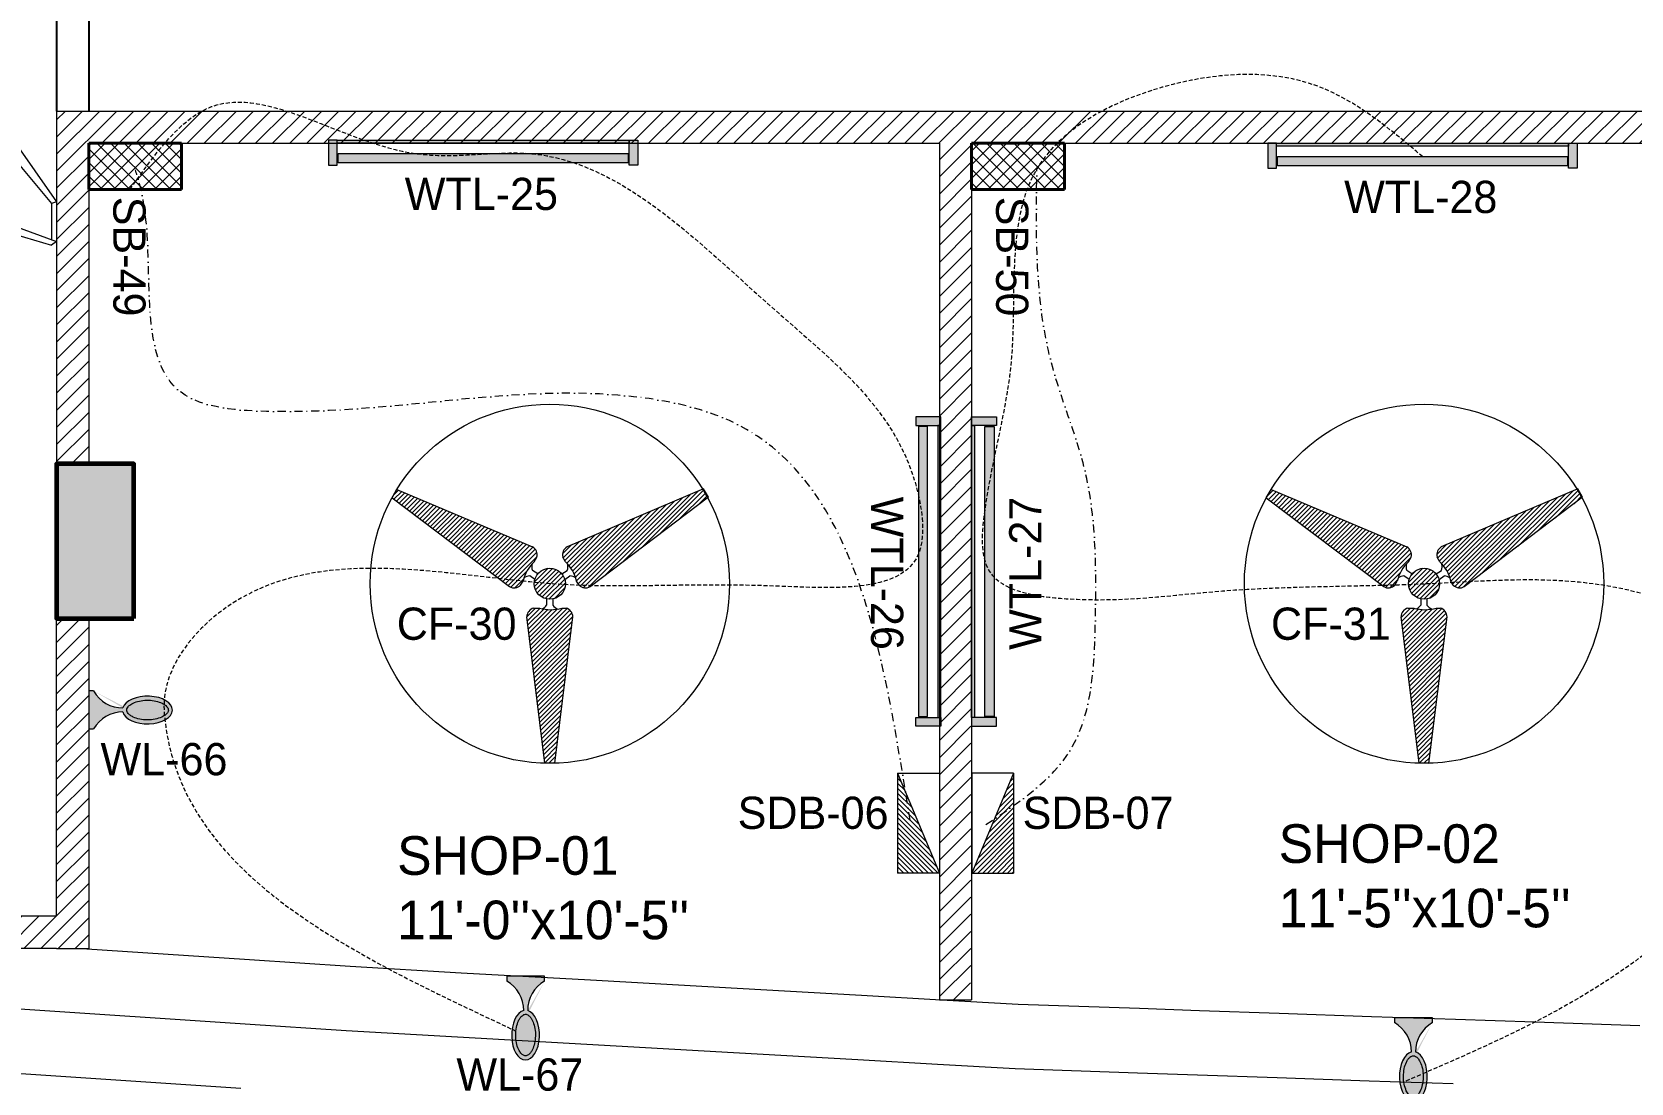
# Model space of a CAD drawing. Header units: inches. Extents: x 109699 to 44449955, y -10987 to 15824140.
# Drawn here: x 192561.5 to 192809.6, y -3999.9 to -3836.7 of the extents above; entities that cross this region are included whole.
import ezdxf

# ---------------------------------------------------------------- set-up
doc = ezdxf.new("R2010")
doc.units = ezdxf.units.IN
doc.header["$LTSCALE"] = 5
doc.header["$MEASUREMENT"] = 0
doc.linetypes.add('DASHDOT', pattern=[1, 0.5, -0.25, 0, -0.25])
doc.linetypes.add('DASHED2', pattern=[0.375, 0.25, -0.125])
doc.layers.get('0').update_dxf_attribs({"color": 123})
for name, color, linetype, lineweight in [('@NORMAL', 7, 'Continuous', 5), ('cloumn', 253, 'Continuous', 60), ('collum', 8, 'Continuous', 70), ('E-CF-Ceiling-Fan', 30, 'Continuous', 13), ('E-Con-Point', 5, 'DASHED2', 13), ('E-SB-Switch-Board', 106, 'Continuous', 18), ('E-Sub-Distrubtion board', 3, 'Continuous', 13), ('E-WL-Wall-Light', 232, 'Continuous', 15), ('E-WTL-Wall-Tube-Light', 6, 'Continuous', 15), ('Ground foor outer wall', 7, 'Continuous', 25), ('ha', 252, 'Continuous', 5), ('HATCH2', 253, 'Continuous', 15), ('SB', 1, 'DASHDOT', 20), ('STAIR', 8, 'Continuous', 13), ('WALL-1', 8, 'Continuous', 9)]:
    doc.layers.add(name, color=color, linetype=linetype, lineweight=lineweight)
doc.layers.add('Flash Light', color=190, linetype='Continuous')
doc.layers.add('T', color=8, linetype='Continuous')
doc.styles.get("Standard").update_dxf_attribs({"font": 'times.ttf'})
doc.styles.add('Swiss_L', font='swisscl.ttf')

# ---------------------------------------------------------------- blocks, each defined once
blk = doc.blocks.new('coloumn-01')
at = {"layer": 'ha'}
h = blk.add_hatch(dxfattribs=at)
h.set_pattern_fill('AR-CONC', color=256, scale=0.5)
h.set_pattern_definition([(49.99999999999999, (0, 0), (3.586300913003767, -0.3137606749129755), [0.375, -4.125]), (355, (0, 0), (-0.693756668065, 3.760960668500059), [0.3, -3.3]), (100.45144446, (0.298858405, -0.02614672), (2.89254423363556, 3.447199954843147), [0.3187009599999999, -3.505710559999999]), (46.18420000000001, (0, 1), (5.336206653357862, -0.8275964039653827), [0.5625, -6.1875]), (96.63563549, (0.444683725, 0.931033465), (4.673309728371142, 4.870593003872752), [0.47805171, -5.258568799999999]), (351.1841639899999, (0, 1), (4.673309725273866, 4.870593001349951), [0.45, -4.950000005]), (21, (0.5, 0.75), (2.984535260592308, -2.013094453326694), [0.375, -4.125]), (326.0000000000001, (0.5, 0.75), (1.216576659607909, 3.625750225234265), [0.3, -3.3]), (71.45144474, (0.74871127, 0.58224213), (4.201111883649856, 1.612655764031769), [0.31870095, -3.50571056]), (37.50000000000001, (0, 0), (0.06079927658645334, 1.664469269156557), [0, -3.26, 0, -3.35, 0, -3.3125]), (7.499999999999999, (0, 0), (1.315347687210743, 1.972058559411801), [0, -1.91, 0, -3.185, 0, -1.2625]), (327.5, (-1.115, 0), (2.669112180862045, -0.1127743586718988), [0, -1.25, 0, -3.9, 0, -5.175]), (317.5, (-1.615, 0), (2.915930846711931, 0.5005249116615886), [0, -1.625, 0, -2.59, 0, -3.675])])
h.paths.add_polyline_path([(32128.44739975178, -2546319.049243456), (32092.44739975178, -2546319.049243456), (32092.44739975178, -2546331.049243456), (32128.44739975178, -2546331.049243456)])
h.paths.add_polyline_path([(32128.44739975189, -2546617.132962178), (32098.44739975189, -2546617.132962178), (32098.44739975189, -2546629.132962178), (32128.44739975189, -2546629.132962178)])
h.paths.add_polyline_path([(31978.51966727065, -2546605.132962178), (31966.51966727065, -2546605.132962178), (31966.51966727065, -2546635.132962178), (31978.51966727065, -2546635.132962178)])
h.paths.add_polyline_path([(31821.20333333506, -2546605.132962178), (31809.20333333506, -2546605.132962178), (31809.20333333506, -2546635.132962178), (31821.20333333506, -2546635.132962178)])
h.paths.add_polyline_path([(31689.20328743063, -2546611.133238418), (31677.20328743063, -2546611.133238418), (31677.20328743063, -2546635.133238418), (31689.20328743063, -2546635.133238418)])
h.paths.add_polyline_path([(31417.20347832461, -2546611.132962178), (31405.20347832461, -2546611.132962178), (31405.20347832461, -2546635.132962178), (31417.20347832461, -2546635.132962178)])
h.paths.add_polyline_path([(31435.20347912709, -2546415.348983645), (31405.20347912709, -2546415.348983645), (31405.20347912709, -2546427.348983645), (31435.20347912709, -2546427.348983645)])
h.paths.add_polyline_path([(31633.74647668525, -2546415.348983645), (31603.74647668525, -2546415.348983645), (31603.74647668525, -2546427.348983645), (31633.74647668525, -2546427.348983645)])
h.paths.add_polyline_path([(31821.20245073218, -2546319.049243455), (31809.20245073218, -2546319.049243455), (31809.20245073218, -2546349.049243455), (31821.20245073218, -2546349.049243455)])
h.paths.add_polyline_path([(31996.51966727068, -2546319.049243455), (31966.51966727068, -2546319.049243455), (31966.51966727068, -2546331.049243455), (31996.51966727068, -2546331.049243455)])
h.paths.add_polyline_path([(31581.74648750067, -2546291.049243452), (31541.74648750067, -2546291.049243452), (31541.74648750067, -2546301.049243452), (31581.74648750067, -2546301.049243452)])
h.paths.add_polyline_path([(31485.74647668505, -2546261.049243452), (31475.74647668505, -2546261.049243452), (31475.74647668505, -2546301.049243452), (31485.74647668505, -2546301.049243452)])
h.paths.add_polyline_path([(31581.74648750064, -2546206.049278549), (31521.74648750064, -2546206.049278549), (31521.74648750064, -2546216.049243455), (31581.74648750064, -2546216.049243455)])
h.paths.add_polyline_path([(31435.20347595899, -2546206.049243455), (31405.20347595899, -2546206.049243455), (31405.20347595899, -2546218.049243455), (31435.20347595899, -2546218.049243455)])
h.paths.add_polyline_path([(31435.20347912709, -2546094.049243455), (31405.20347912709, -2546094.049243455), (31405.20347912709, -2546106.049243455), (31435.20347912709, -2546106.049243455)])
h.paths.add_polyline_path([(31583.74647668522, -2546094.049243455), (31547.74647668522, -2546094.049243455), (31547.74647668522, -2546106.049243455), (31583.74647668522, -2546106.049243455)])
h.paths.add_polyline_path([(31775.41359277777, -2546094.049243455), (31763.41359277777, -2546094.049243455), (31763.41359277777, -2546124.049243455), (31775.41359277777, -2546124.049243455)])
h.paths.add_polyline_path([(32059.80123907101, -2546094.049243455), (32047.80123907101, -2546094.049243455), (32047.80123907101, -2546124.049243455), (32059.80123907101, -2546124.049243455)])
h.paths.add_polyline_path([(32058.06771510976, -2545913.633020405), (32028.06771510976, -2545913.633020405), (32028.06771510976, -2545925.633020405), (32058.06771510976, -2545925.633020405)])
h.paths.add_polyline_path([(32048.06771510973, -2545722.712815279), (32036.06771510973, -2545722.712815279), (32036.06771510973, -2545746.712815279), (32048.06771510973, -2545746.712815279)])
h.paths.add_polyline_path([(31799.41359277774, -2545913.633020405), (31763.41359277774, -2545913.633020405), (31763.41359277774, -2545925.633020405), (31799.41359277774, -2545925.633020405)])
h.paths.add_polyline_path([(31591.53986684192, -2545945.049243456), (31561.31223659915, -2545945.049243456), (31561.31223659915, -2545957.049243456), (31591.53986684192, -2545957.049243456)])
h.paths.add_polyline_path([(31435.20347912709, -2545945.049243456), (31405.20347912709, -2545945.049243456), (31405.20347912709, -2545957.049243456), (31435.20347912709, -2545957.049243456)])
h.paths.add_polyline_path([(31429.2035252499, -2545715.383477275), (31405.2035252499, -2545715.383477275), (31405.2035252499, -2545727.383477275), (31429.2035252499, -2545727.383477275)])
h.paths.add_polyline_path([(31605.53986684192, -2545715.383237123), (31581.53986684192, -2545715.383237123), (31581.53986684192, -2545727.383237123), (31605.53986684192, -2545727.383237123)])
h.paths.add_polyline_path([(31775.41359277774, -2545711.610186095), (31763.41359277774, -2545711.610186095), (31763.41359277774, -2545735.610186095), (31775.41359277774, -2545735.610186095)])
at = {"layer": 'cloumn', "elevation": -16.98928691961896}
blk.add_lwpolyline([(31417.20347832461, -2546635.132962178), (31417.20347832461, -2546611.132962178), (31405.20347832461, -2546611.132962178), (31405.20347832461, -2546635.132962178)], close=True, dxfattribs=at)
blk = doc.blocks.new('1')
at = {"layer": 'E-CF-Ceiling-Fan', "linetype": 'ByBlock', "ltscale": 0.5}
h = blk.add_hatch(dxfattribs=at)
h.set_pattern_fill('ANSI31', color=256, scale=10)
h.set_pattern_definition([(45, (0, 0), (-0.8838834764831843, 0.8838834764831844), [])])
edge = h.paths.add_edge_path()
edge.add_line((209066.544903523, -13067.11685315647), (209064.6438415694, -13070.41407147769))
edge.add_line((209064.6438415694, -13070.41407147769), (209110.249472843, -13104.88204089217))
edge.add_ellipse((209112.0161950886, -13101.65334947437), major_axis=(2.602475337466696, 2.602475337466696), ratio=0.9999999999999906, start_angle=196.3127629962977, end_angle=268.2872464290007)
edge.add_line((209114.5397230216, -13104.33244681023), (209115.4849750511, -13102.69748638713))
edge.add_ellipse((209130.2442591997, -13106.24386666673), major_axis=(10.7334356491749, 10.7334356491749), ratio=0.9999999999981393, start_angle=88.44228272541869, end_angle=121.48902709430789, ccw=False)
edge.add_line((209119.806567247, -13095.22262044099), (209120.8528262952, -13093.41295266685))
edge.add_ellipse((209117.2719126632, -13092.56276837834), major_axis=(2.602475337466932, 2.602475337466932), ratio=0.9999999999995292, start_angle=301.6440633906456, end_angle=373.6185468234727)
edge.add_line((209119.1884486464, -13089.4206917419), (209066.544903523, -13067.11685315647))
edge = h.paths.add_edge_path()
edge.add_ellipse((209131.089283705, -13116.74145270932), major_axis=(2.633110768784475, 2.633110768784475), ratio=0.9999999999997597, start_angle=316.8297377331859, end_angle=387.8389618723904)
edge.add_line((209132.1880164829, -13113.18345735742), (209130.5488454061, -13113.22495130345))
edge.add_ellipse((209126.3035237661, -13098.2962790596), major_axis=(-10.97469841933177, 10.97469841933177), ratio=0.9999999999999191, start_angle=145.1951729281282, end_angle=150.8743574177565, ccw=False)
edge.add_ellipse((209126.3035237661, -13098.2962790596), major_axis=(-10.97469841933177, 10.97469841933177), ratio=0.9999999999999191, start_angle=122.4336804261327, end_angle=145.1951729281282, ccw=False)
edge.add_ellipse((209126.3035237661, -13098.2962790596), major_axis=(-10.97469841933177, 10.97469841933177), ratio=0.9999999999999191, start_angle=118.5749297277244, end_angle=122.4336804261327, ccw=False)
edge.add_line((209121.9149097344, -13113.18345735741), (209119.5749032555, -13113.18345735741))
edge.add_ellipse((209120.6314155011, -13116.70924926331), major_axis=(2.602635845509655, 2.602635845509654), ratio=0.9999999999987026, start_angle=61.6809744807266, end_angle=133.6503259141647)
edge.add_line((209116.9517537436, -13116.62255417043), (209123.9933819142, -13173.42733947012))
edge.add_line((209123.9933819142, -13173.42733947012), (209127.784032512, -13173.43690240765))
edge.add_line((209127.784032512, -13173.43690240765), (209134.8111659948, -13116.62255417052))
h.paths.add_polyline_path([(209119.8508739552, -13103.74154532349, 1), (209131.9120457831, -13103.74154532349, 1)])
edge = h.paths.add_edge_path()
edge.add_line((209187.3717421067, -13070.20410122277), (209185.4890127634, -13066.97304093389))
edge.add_line((209185.4890127634, -13066.97304093389), (209132.574471092, -13089.4206917419))
edge.add_ellipse((209134.4910070752, -13092.56276837834), major_axis=(-2.602475337469112, 2.602475337469112), ratio=0.9999999999994945, start_angle=-13.61854682341294, end_angle=58.35593660933898)
edge.add_line((209130.9100934432, -13093.41295266685), (209131.9563524914, -13095.22262044099))
edge.add_ellipse((209121.5186605386, -13106.24386666673), major_axis=(10.73343564915542, 10.73343564915542), ratio=0.999999999999095, start_angle=328.5109729056215, end_angle=361.55771727458557, ccw=False)
edge.add_line((209136.2779446873, -13102.69748638713), (209137.2231967167, -13104.33244681019))
edge.add_ellipse((209139.7467246498, -13101.65334947437), major_axis=(-2.602475337469201, 2.602475337469201), ratio=0.9999999999990601, start_angle=91.71275357099776, end_angle=163.2982999863874)
edge.add_line((209141.4914892536, -13104.89395933078), (209187.3717421067, -13070.20410122277))
at = {"layer": 'E-CF-Ceiling-Fan', "ltscale": 10}
for p, q in [((209064.6438415694, -13070.41407147769), (209066.544903523, -13067.11685315647)), ((209064.6438415694, -13070.41407147769), (209110.249472843, -13104.88204089212)), ((209066.544903523, -13067.11685315647), (209119.1884486464, -13089.42069174189)), ((209185.4947354289, -13066.97061323832), (209132.574471092, -13089.42069174189)), ((209187.3717421067, -13070.20410122277), (209141.4914892536, -13104.8939593308)), ((209187.3717421067, -13070.20410122277), (209185.4890127634, -13066.97304093388)), ((209119.8065672471, -13095.2226204409), (209120.8528262952, -13093.41295266684)), ((209131.9563524913, -13095.2226204409), (209130.9100934432, -13093.41295266684)), ((209120.0894197592, -13102.06218894969), (209118.0923406337, -13100.70875594979)), ((209121.1873655701, -13099.95559165538), (209119.1343670181, -13098.56426171081)), ((209130.5755541683, -13099.95559165538), (209132.6285527202, -13098.56426171081)), ((209131.6734999792, -13102.06218894969), (209133.6705791047, -13100.70875594979)), ((209114.5397230216, -13104.33244681025), (209115.484975051, -13102.69748638717)), ((209137.2231967167, -13104.33244681025), (209136.2779446873, -13102.69748638717)), ((209119.5749032554, -13113.18345735741), (209121.9149097344, -13113.18345735741)), ((209124.6292368371, -13109.64068966342), (209124.6292368371, -13112.08558296959)), ((209126.9897148455, -13109.6694233058), (209126.9897148455, -13112.08558296959)), ((209130.5488454059, -13113.22495130345), (209132.1880164829, -13113.18345735741)), ((209123.9933819142, -13173.42733947012), (209116.9517537436, -13116.62255417042)), ((209127.784032512, -13173.43690240765), (209134.8111659948, -13116.62255417039)), ((209127.784032512, -13173.43690240765), (209123.9933819142, -13173.42733947012))]:
    blk.add_line(p, q, dxfattribs=at)
for radius in [69.69809221428028, 6.030585913961706]:
    blk.add_circle((209125.8814598692, -13103.74154532349), radius, dxfattribs=at)
for centre, major_axis, ratio, start_param, end_param in [((209117.2719126632, -13092.56276837834), (2.602475337466931, 2.602475337466931), 0.9999999999995293, 5.264682075261256, 6.520873788586199), ((209134.4910070752, -13092.56276837834), (-2.602475337469112, 2.602475337469112), 0.9999999999994945, -0.2376884814055706, 1.018503231918061), ((209130.2442591997, -13106.24386666673), (10.7334356491749, 10.7334356491749), 0.9999999999981393, 1.543609031538261, 2.120383527840273), ((209121.5186605386, -13106.24386666673), (10.73343564915542, 10.73343564915542), 0.999999999999095, 5.733598106132978, 6.310372602436297), ((209118.1560665238, -13104.58382336606), (2.740456939070688, 2.740456939070688), 0.9999999999982624, 0.801841786050358, 1.428905426830904), ((209122.7572162564, -13097.18760929776), (-2.740456939066795, 2.740456939066795), 0.9999999999999716, 0.4622372466417044, 1.148537865656782), ((209129.0057034835, -13097.18760929378), (-2.740456939069299, 2.740456939069299), 0.9999999999990347, 3.56385111362636, 4.25015173105463), ((209133.6068532084, -13104.58382336598), (-2.740456939075534, 2.740456939075535), 0.999999999998016, -1.428905429243861, -0.8018417876198008), ((209112.0161950886, -13101.65334947437), (2.602475337466696, 2.602475337466696), 0.9999999999999905, 3.426304077972683, 4.682495791295461), ((209139.7467246498, -13101.65334947437), (-2.602475337469201, 2.602475337469201), 0.9999999999990602, 1.600689515884098, 2.85688122920773), ((209120.6314155011, -13116.70924926331), (2.602635845509655, 2.602635845509654), 0.9999999999987026, 1.076536090527279, 2.332638233565674), ((209126.3035237661, -13098.2962790596), (-10.97469841933177, 10.97469841933177), 0.999999999999919, 2.069522934069694, 2.63325429377058), ((209121.4571744064, -13109.85887499457), (-2.740456939059593, 2.740456939059593), 0.9999999999952948, 2.745104486731238, 3.314940694839574), ((209130.1617772753, -13109.85887499338), (2.740456939059473, 2.740456939059473), 0.9999999999984862, 2.968244612714574, 3.636223092052213), ((209131.089283705, -13116.74145270932), (2.633110768784475, 2.633110768784475), 0.9999999999997595, 5.52972209167421, 6.769066852189965)]:
    blk.add_ellipse(centre, major_axis=major_axis, ratio=ratio, start_param=start_param, end_param=end_param, dxfattribs=at)
blk = doc.blocks.new('A$C19DA5064')
at = {"layer": 'Flash Light', "ltscale": 3}
h = blk.add_hatch(color=30, dxfattribs=at)
h.set_gradient(color1=(242, 101, 13), color2=(251, 203, 173), one_color=1, tint=0.8299999833106995, name='SPHERICAL')
h.paths.add_polyline_path([(-6.046823904995108, -27.94971979572165), (-3.226717318349984, -41.38740039110053), (16.21120370326389, -37.30804988751242), (13.39109711661877, -23.87036929213355)])
at = {"layer": 'Flash Light', "color": 200, "linetype": 'Continuous', "lineweight": 5}
for p, q in [((2.271936854189297, -22.02064783637977), (12.28257632943136, -11.2777766478738)), ((5.661821932940786, -21.30922764963571), (12.82329565666414, -12.18608277242257)), ((12.28257632943136, -11.2777766478738), (19.84669424915777, -9.69032867899467)), ((12.28257632943136, -11.2777766478738), (12.82329565666414, -12.18608277242257)), ((12.82329565666414, -12.18608277242257), (19.75092700416728, -10.73221142503684)), ((17.34672177863206, -26.88358910955847), (19.84669424915777, -9.69032867899467)), ((18.8009671004723, -33.81300242844976), (20.77489520193235, -10.51731574876771)), ((19.84669424915777, -9.69032867899467), (20.77489520193235, -10.51731574876771))]:
    blk.add_line(p, q, dxfattribs=at)
for points in [[(-5.962133220862597, -46.16487736470208), (-10.4680610094656, -24.69433483423472), (15.73327265004627, -19.19557683744188), (20.23920043864928, -40.66611936791196)], [(-3.226717318335432, -41.3874003910978), (-6.046823904995108, -27.94971979572165), (13.39109711661877, -23.87036929213355), (16.21120370326389, -37.30804988751242)]]:
    blk.add_lwpolyline(points, close=True, dxfattribs=at)
blk = doc.blocks.new('A$C63C712C3')
at = {"linetype": 'ByBlock', "ltscale": 0.5}
h = blk.add_hatch(color=256, dxfattribs=at)
h.dxf.hatch_style = 1
h.paths.add_polyline_path([(35.45815903441689, 102.6004051111813), (7.051254215184599e-05, 102.6004051111813), (7.051254215184599e-05, -1.4210854715202e-14), (35.45815903441689, 0)])
h.paths.add_polyline_path([(1235.458159034402, 102.6004051111813), (35.45815903441689, 102.6004051111813), (35.45815903441689, 90.19858873463818), (1235.458159034402, 90.19858873463818)])
h.paths.add_polyline_path([(1270.916247556277, 102.6004051111813), (1235.458159034402, 102.6004051111813), (1235.458159034402, -1.4210854715202e-14), (1270.916247556277, 0)])
h = blk.add_hatch(color=256, dxfattribs=at)
h.dxf.hatch_style = 1
h.set_gradient(color1=(255, 255, 0), rotation=269, name='CYLINDER')
h.paths.add_polyline_path([(1230.609335631336, 47.55507706388016), (39.80634735536296, 47.55507706388016), (39.80634735536296, 10.14120857274975), (1230.609335631336, 10.14120857274975)])
at = {"ltscale": 2}
for p, q in [((39.80314903250837, 42.02165198561852), (33.8373914979602, 42.02165198561852)), ((39.80314903250837, 15.93327464433969), (33.8373914979602, 15.93327464433969)), ((1230.612533954176, 42.02165198561852), (1236.578291488724, 42.02165198561852)), ((1230.612533954176, 15.93327464433969), (1236.578291488724, 15.93327464433969))]:
    blk.add_line(p, q, dxfattribs=at)
for points in [[(35.45815903441689, 102.6004051111813), (7.051254215184599e-05, 102.6004051111813), (7.051254215184599e-05, 0), (35.45815903441689, 0)], [(35.45815903441689, 102.6004051111813), (1235.458159034402, 102.6004051111813), (1235.458159034402, 90.19858873463818), (35.45815903441689, 90.19858873463818)], [(1235.458159034402, 102.6004051111813), (1270.916247556277, 102.6004051111813), (1270.916247556277, 0), (1235.458159034402, 0)], [(39.80634735536296, 47.55507706388016), (1230.609335631336, 47.55507706388016), (1230.609335631336, 10.14120857274975), (39.80634735536296, 10.14120857274975)]]:
    blk.add_lwpolyline(points, close=True, dxfattribs=at)
blk = doc.blocks.new('A$C4DCB0E22')
h = blk.add_hatch()
h.set_pattern_fill('ANSI37', color=256, scale=15, angle=90.05046403147966, style=0)
h.set_pattern_definition([(135.0504640314797, (0, 0), (-1.324656962164393, -1.326992438783809), []), (225.0504640314796, (0, 0), (1.326992438783809, -1.324656962164393), [])])
h.paths.add_polyline_path([(0.0158499618895469, -4.176303718850249e-06), (-3.779117417224143e-06, 17.9999888419976), (8.999992730033242, 18.00791571250107), (9.015846471040199, 0.007922694199763214)])
at = {"lineweight": 40}
for p, q in [((-3.779117417224143e-06, 17.9999888419976), (8.999992730033242, 18.00791571250107)), ((0.0158499618895469, -4.176303718850249e-06), (-3.779117417224143e-06, 17.9999888419976)), ((9.015846471040199, 0.007922694199763214), (8.999992730033242, 18.00791571250107)), ((0.0158499618895469, -4.176303718850249e-06), (9.015846471040199, 0.007922694199763214))]:
    blk.add_line(p, q, dxfattribs=at)
blk = doc.blocks.new('E-W-LIGHT')
at = {"linetype": 'ByBlock', "ltscale": 0.5}
h = blk.add_hatch(color=256, dxfattribs=at)
h.dxf.hatch_style = 1
h.set_gradient(color1=(255, 255, 255), color2=(255, 255, 0), name='CYLINDER')
edge = h.paths.add_edge_path()
edge.add_spline(control_points=[(-96.71110423948552, 1.235367220396483), (-96.8976251288622, 1.235367220396483), (-97.08530367817384, 1.204590695443009), (-97.49532330615068, 1.060408411101338), (-97.71769888777162, 0.9452617532663472), (-98.18859363857634, 0.6007580769133996), (-98.4360601757027, 0.3712016227401077), (-98.9274233233457, -0.2076466389563343), (-99.17095937526851, -0.5565722783421756), (-99.79256403547286, -1.649000525487912), (-100.1403411294208, -2.496475964584042), (-100.6655547252501, -4.389078901701514), (-100.8435119435345, -5.433326140728264), (-100.996858843053, -7.577941591604359), (-100.9723680002039, -8.677864733885961), (-100.7253955626443, -10.7881619923927), (-100.5027117058065, -11.79805679996582), (-99.90205506231798, -13.59089832466863), (-99.52349327352754, -14.37265162368595), (-98.79708591162027, -15.46144462183512), (-98.46289770719719, -15.83531695936959), (-97.82402795464219, -16.37320808014224), (-97.52292902289115, -16.53708124557815), (-97.0332651008719, -16.69867335386745), (-96.83300356165012, -16.72444707740215), (-96.42760539585558, -16.70413243760904), (-96.21918910161975, -16.65733367471884), (-95.75858057275782, -16.45705756399432), (-95.50712660475898, -16.30138572900886), (-94.98330090317799, -15.85001415615693), (-94.71221849052682, -15.55449414506236), (-94.18744122004225, -14.82684639582039), (-93.93399672563008, -14.39521060388152), (-93.32240182252819, -13.09860869282319), (-93.0057716383552, -12.13470487732181), (-92.57508722519842, -10.03980369670334), (-92.46055768618565, -8.90959698224412), (-92.45565766659526, -6.646794607945969), (-92.56528275998282, -5.514732191470296), (-92.98715107886524, -3.412587944823316), (-93.29985699109132, -2.443281268231641), (-93.99092435031811, -0.9549615958549695), (-94.34810290115182, -0.3877643056552464), (-95.07582621573985, 0.4836147841888085), (-95.44374809115733, 0.7854262440646148), (-96.01798165069457, 1.105607693885873), (-96.24029005175481, 1.180327462172805), (-96.53763867025813, 1.228459302029147), (-96.62438560181026, 1.235367220396483), (-96.71110423948552, 1.235367220396483)], knot_values=[0, 0, 0, 0, 0.194197829587449, 0.194197829587449, 0.388395659174898, 0.388395659174898, 0.582593488762347, 0.582593488762347, 0.776791318349796, 0.776791318349796, 1.110216687407361, 1.110216687407361, 1.443642056464925, 1.443642056464925, 1.77706742552249, 1.77706742552249, 2.110492794580054, 2.110492794580054, 2.443918163637619, 2.443918163637619, 2.701496175378678, 2.701496175378678, 2.959074187119738, 2.959074187119738, 3.169612053741, 3.169612053741, 3.380149920362263, 3.380149920362263, 3.590687786983526, 3.590687786983526, 3.801225653604789, 3.801225653604789, 4.011763520226051, 4.011763520226051, 4.360140390670959, 4.360140390670959, 4.708517261115867, 4.708517261115867, 5.056894131560775, 5.056894131560775, 5.405271002005684, 5.405271002005684, 5.69307956715584, 5.69307956715584, 5.980888132305996, 5.980888132305996, 6.192897451070847, 6.192897451070847, 6.283185307179586, 6.283185307179586, 6.283185307179586, 6.283185307179586], degree=3, periodic=0)
at = {"layer": 'E-WL-Wall-Light', "linetype": 'ByBlock', "ltscale": 0.5}
h = blk.add_hatch(color=256, dxfattribs=at)
h.dxf.hatch_style = 1
edge = h.paths.add_edge_path()
edge.add_ellipse((-96.71110423948552, -7.740473765769313), major_axis=(0, 10.71660606041263), ratio=0.559300439547623, start_angle=187.7376784571124, end_angle=531.0374031504149)
edge.add_arc((-112.001170541625, -18.46997501720373), 14.35701343791298, -60.53601194170483, 0.5736542653427819, ccw=False)
edge.add_line((-104.9392941575301, -30.97012448799713), (-104.939294157532, -33.06572841662167))
edge.add_line((-104.939294157532, -33.06572841662167), (-88.60969415754215, -33.06572841666017))
edge.add_line((-88.60969415754215, -33.06572841666017), (-88.60969415754002, -30.97012448799946))
edge.add_arc((-81.54781777344922, -18.46997501720374), 14.35701343791298, 179.559619270027, 240.5360119417236, ccw=False)
edge = h.paths.add_edge_path(flags=16)
edge.add_spline(control_points=[(-96.71110423948552, 1.235367220396483), (-96.8976251288622, 1.235367220396483), (-97.08530367817384, 1.204590695443009), (-97.49532330615068, 1.060408411101338), (-97.71769888777162, 0.9452617532663472), (-98.18859363857634, 0.6007580769133996), (-98.4360601757027, 0.3712016227401077), (-98.9274233233457, -0.2076466389563343), (-99.17095937526851, -0.5565722783421756), (-99.79256403547286, -1.649000525487912), (-100.1403411294208, -2.496475964584042), (-100.6655547252501, -4.389078901701514), (-100.8435119435345, -5.433326140728264), (-100.996858843053, -7.577941591604359), (-100.9723680002039, -8.677864733885961), (-100.7253955626443, -10.7881619923927), (-100.5027117058065, -11.79805679996582), (-99.90205506231798, -13.59089832466863), (-99.52349327352754, -14.37265162368595), (-98.79708591162027, -15.46144462183512), (-98.46289770719719, -15.83531695936959), (-97.82402795464219, -16.37320808014224), (-97.52292902289115, -16.53708124557815), (-97.0332651008719, -16.69867335386745), (-96.83300356165012, -16.72444707740215), (-96.42760539585558, -16.70413243760904), (-96.21918910161975, -16.65733367471884), (-95.75858057275782, -16.45705756399432), (-95.50712660475898, -16.30138572900886), (-94.98330090317799, -15.85001415615693), (-94.71221849052682, -15.55449414506236), (-94.18744122004225, -14.82684639582039), (-93.93399672563008, -14.39521060388152), (-93.32240182252819, -13.09860869282319), (-93.0057716383552, -12.13470487732181), (-92.57508722519842, -10.03980369670334), (-92.46055768618565, -8.90959698224412), (-92.45565766659526, -6.646794607945969), (-92.56528275998282, -5.514732191470296), (-92.98715107886524, -3.412587944823316), (-93.29985699109132, -2.443281268231641), (-93.99092435031811, -0.9549615958549695), (-94.34810290115182, -0.3877643056552464), (-95.07582621573985, 0.4836147841888085), (-95.44374809115733, 0.7854262440646148), (-96.01798165069457, 1.105607693885873), (-96.24029005175481, 1.180327462172805), (-96.53763867025813, 1.228459302029147), (-96.62438560181026, 1.235367220396483), (-96.71110423948552, 1.235367220396483)], knot_values=[0, 0, 0, 0, 0.194197829587449, 0.194197829587449, 0.388395659174898, 0.388395659174898, 0.582593488762347, 0.582593488762347, 0.776791318349796, 0.776791318349796, 1.110216687407361, 1.110216687407361, 1.443642056464925, 1.443642056464925, 1.77706742552249, 1.77706742552249, 2.110492794580054, 2.110492794580054, 2.443918163637619, 2.443918163637619, 2.701496175378678, 2.701496175378678, 2.959074187119738, 2.959074187119738, 3.169612053741, 3.169612053741, 3.380149920362263, 3.380149920362263, 3.590687786983526, 3.590687786983526, 3.801225653604789, 3.801225653604789, 4.011763520226051, 4.011763520226051, 4.360140390670959, 4.360140390670959, 4.708517261115867, 4.708517261115867, 5.056894131560775, 5.056894131560775, 5.405271002005684, 5.405271002005684, 5.69307956715584, 5.69307956715584, 5.980888132305996, 5.980888132305996, 6.192897451070847, 6.192897451070847, 6.283185307179586, 6.283185307179586, 6.283185307179586, 6.283185307179586], degree=3, periodic=0)
for p, q in [((-104.9392941575301, -30.97012448799713), (-104.939294157532, -33.06572841662167)), ((-104.939294157532, -33.06572841662167), (-88.60969415754215, -33.06572841666017)), ((-88.60969415754215, -33.06572841666017), (-88.60969415754002, -30.97012448803655))]:
    blk.add_line(p, q)
at = {"linetype": 'ByBlock', "ltscale": 0.5}
for centre, start, end in [((-112.001170541625, -18.46997501720374), 299.4639880582952, 0.5736542653427851), ((-81.54781777344922, -18.46997501720374), 179.4263457346572, 240.5360119417045)]:
    blk.add_arc(centre, 14.35701343791298, start, end, dxfattribs=at)
blk.add_ellipse((-96.71110423948552, -7.740473765769313), major_axis=(0, 10.71660606041263), ratio=0.559300439547623, start_param=3.276640619127039, end_param=9.268351136215248, dxfattribs=at)
blk.add_open_spline([(-96.71110423948552, 1.235367220396483), (-96.8976251288622, 1.235367220396483), (-97.08530367817384, 1.204590695443009), (-97.49532330615068, 1.060408411101338), (-97.71769888777162, 0.9452617532663472), (-98.18859363857634, 0.6007580769133996), (-98.4360601757027, 0.3712016227401077), (-98.9274233233457, -0.2076466389563343), (-99.17095937526851, -0.5565722783421756), (-99.79256403547286, -1.649000525487912), (-100.1403411294208, -2.496475964584042), (-100.6655547252501, -4.389078901701514), (-100.8435119435345, -5.433326140728264), (-100.996858843053, -7.577941591604359), (-100.9723680002039, -8.677864733885961), (-100.7253955626443, -10.7881619923927), (-100.5027117058065, -11.79805679996582), (-99.90205506231798, -13.59089832466863), (-99.52349327352754, -14.37265162368595), (-98.79708591162027, -15.46144462183512), (-98.46289770719719, -15.83531695936959), (-97.82402795464219, -16.37320808014224), (-97.52292902289115, -16.53708124557815), (-97.0332651008719, -16.69867335386745), (-96.83300356165012, -16.72444707740215), (-96.42760539585558, -16.70413243760904), (-96.21918910161975, -16.65733367471884), (-95.75858057275782, -16.45705756399432), (-95.50712660475898, -16.30138572900886), (-94.98330090317799, -15.85001415615693), (-94.71221849052682, -15.55449414506236), (-94.18744122004225, -14.82684639582039), (-93.93399672563008, -14.39521060388152), (-93.32240182252819, -13.09860869282319), (-93.0057716383552, -12.13470487732181), (-92.57508722519842, -10.03980369670334), (-92.46055768618565, -8.90959698224412), (-92.45565766659526, -6.646794607945969), (-92.56528275998282, -5.514732191470296), (-92.98715107886524, -3.412587944823316), (-93.29985699109132, -2.443281268231641), (-93.99092435031811, -0.9549615958549695), (-94.34810290115182, -0.3877643056552464), (-95.07582621573985, 0.4836147841888085), (-95.44374809115733, 0.7854262440646148), (-96.01798165069457, 1.105607693885873), (-96.24029005175481, 1.180327462172805), (-96.53763867025813, 1.228459302029147), (-96.62438560181026, 1.235367220396483), (-96.71110423948552, 1.235367220396483)], degree=3, knots=[0, 0, 0, 0, 0.194197829587449, 0.194197829587449, 0.388395659174898, 0.388395659174898, 0.582593488762347, 0.582593488762347, 0.776791318349796, 0.776791318349796, 1.110216687407361, 1.110216687407361, 1.443642056464925, 1.443642056464925, 1.77706742552249, 1.77706742552249, 2.110492794580054, 2.110492794580054, 2.443918163637619, 2.443918163637619, 2.701496175378678, 2.701496175378678, 2.959074187119738, 2.959074187119738, 3.169612053741, 3.169612053741, 3.380149920362263, 3.380149920362263, 3.590687786983526, 3.590687786983526, 3.801225653604789, 3.801225653604789, 4.011763520226051, 4.011763520226051, 4.360140390670959, 4.360140390670959, 4.708517261115867, 4.708517261115867, 5.056894131560775, 5.056894131560775, 5.405271002005684, 5.405271002005684, 5.69307956715584, 5.69307956715584, 5.980888132305996, 5.980888132305996, 6.192897451070847, 6.192897451070847, 6.283185307179586, 6.283185307179586, 6.283185307179586, 6.283185307179586], dxfattribs=at)
blk = doc.blocks.new('*X78')
at = {"color": 0}
for p, q in [((10772.52612508523, 16968.54929523236), (10785.26253456552, 16981.28570471264)), ((10774.2938920382, 16968.54929523236), (10788.301575612, 16982.55697880615)), ((10776.06165899117, 16968.54929523236), (10790.67375511737, 16983.16139135856)), ((10777.82942594413, 16968.54929523236), (10790.67375511737, 16981.39362440559)), ((10763.6872903204, 16968.54929523236), (10770.06732933311, 16974.92933424507)), ((10765.45505727337, 16968.54929523236), (10773.1063703796, 16976.20060833858)), ((10767.22282422634, 16968.54929523236), (10776.14541142608, 16977.4718824321)), ((10768.9905911793, 16968.54929523236), (10779.18445247256, 16978.74315652561)), ((10770.75835813227, 16968.54929523236), (10782.22349351904, 16980.01443061913)), ((10779.5971928971, 16968.54929523236), (10790.67375511737, 16979.62585745263)), ((10781.36495985007, 16968.54929523236), (10790.67375511737, 16977.85809049966)), ((10783.13272680303, 16968.54929523236), (10790.67375511737, 16976.09032354669)), ((10756.61622250854, 16968.54929523236), (10757.91116514719, 16969.84423787101)), ((10758.3839894615, 16968.54929523236), (10760.95020619367, 16971.11551196453)), ((10760.15175641447, 16968.54929523236), (10763.98924724015, 16972.38678605804)), ((10761.91952336744, 16968.54929523236), (10767.02828828663, 16973.65806015156)), ((10784.900493756, 16968.54929523236), (10790.67375511737, 16974.32255659372)), ((10786.66826070897, 16968.54929523236), (10790.67375511737, 16972.55478964076)), ((10788.43602766193, 16968.54929523236), (10790.67375511737, 16970.78702268779)), ((10790.2037946149, 16968.54929523236), (10790.67375511737, 16969.01925573483)), ((10754.84845555557, 16968.54929523236), (10754.87212410071, 16968.5729637775))]:
    blk.add_line(p, q, dxfattribs=at)
blk = doc.blocks.new('SDB')
for p, q in [((-1.818989403545856e-12, -7.500000000003638), (17.92910589847634, 0)), ((-1.818989403545856e-12, -7.500000000003638), (0, 0)), ((0, 0), (17.92910589847634, 0)), ((17.92910589847634, 0), (17.92910589847634, -7.500000000003638)), ((-1.818989403545856e-12, -7.500000000003638), (17.92910589847634, -7.500000000003638))]:
    blk.add_line(p, q)
at = {"xscale": 0.5, "yscale": 0.5, "zscale": 0.5}
blk.add_blockref('*X78', (-5377.407771660207, -8491.774647616183), dxfattribs=at)

msp = doc.modelspace()

# ---------------------------------------------------------------- hatches: boundary and pattern name
at = {"layer": 'HATCH2'}
h = msp.add_hatch(dxfattribs=at)
h.set_pattern_fill('ANSI31', color=256, scale=15, angle=-2.544443745170813e-14)
h.set_pattern_definition([(44.99999999999996, (176659.2532733837, 2531125.984210069), (-1.325825214724776, 1.325825214724777), [])])
h.paths.add_polyline_path([(192849.2843664337, -3848.999366462745), (192565.2845536646, -3848.999365793823), (192565.2845536646, -3903.783108587659), (192570.2845536646, -3903.783108587659), (192570.2845536646, -3853.980692515432), (192702.2844582173, -3853.999365793823), (192702.2844582173, -3978.999130055125), (192702.4333515217, -3986.951482537368), (192707.135725077, -3986.951482497787), (192707.2844582173, -3853.999365793823), (192844.2843660994, -3853.999366462745), (192844.2843660994, -3903.783385497567), (192849.2843664337, -3903.783385497567)])
h = msp.add_hatch(dxfattribs=at)
h.set_pattern_fill('ANSI31', color=256, scale=15, angle=-2.544443745170813e-14)
h.set_pattern_definition([(44.99999999999996, (140774.1268593164, 2531389.256548782), (-1.325825214724776, 1.325825214724777), [])])
h.paths.add_polyline_path([(192570.2845528622, -3927.783108587659), (192565.2845536646, -3927.783108587659), (192565.2845536646, -3973.999130055125), (192519.1608422177, -3973.999130055125), (192518.9875309217, -3978.999130055125), (192565.2845536646, -3978.999130055125), (192570.2845460126, -3978.999130055125)])

# ---------------------------------------------------------------- linework, layer by layer
at = {"layer": '@NORMAL', "color": 13}
msp.add_line((192565.2845536646, -3978.999130055125), (192570.2845536646, -3978.999130055125), dxfattribs=at)
at = {"layer": '@NORMAL', "color": 7, "elevation": 0.05890287613723899}
msp.add_lwpolyline([(192565.2845536646, -3921.782773224453), (192565.2845536074, -3922.211053193829)], dxfattribs=at)
at = {"layer": 'E-Con-Point', "ltscale": 0.5}
for points in [[(192549.7532370387, -3853.764756593956, 0.2000000000000737), (192555.1640625, -3799.84765625), (192679.1641427304, -3663.324979414321, 0.02353992480693279), (192824.2421875, -3649.296875), (193221.2236216676, -3659.788532685665, 0.5590410111781372)], [(192777.2739260322, -3856.078083527747, 0.099999999999973), (192761.015625, -3845.1640625), (192738.4921875, -3844.8828125), (192717.4140625, -3857.9765625, -0.04109712386286171), (192713.48046875, -3887.25390625), (192709.3635000178, -3910.679687544234, 0.05890287613723899), (192710.0700280013, -3920.484758209387, 0.05890287613723899), (192721.9794936113, -3924.701066762373, 0.02492423588805057), (192746.234375, -3923.4921875), (192777.5030199584, -3922.380882679838), (192812.90625, -3924.33203125), (192835.1648218059, -3941.99443276228, 0.099999999999973), (192827.4765625, -3963.9140625), (192774.3628880389, -3999.718082039308, 0.3072378954952661)], [(192576.6679930817, -3861.195594483123, 0.099999999999973), (192589.34765625, -3848.30859375), (192621.01953125, -3855.609691383719, 0.099999999999973), (192638.76953125, -3855.609691383719, 0.099999999999973), (192676.12890625, -3879.3203125), (192699.0267499007, -3908.61328111521, 0.05890287613723899), (192699.0267461839, -3917.785156001221, 0.05890287613724889), (192675.921875, -3922.717793896836), (192641.8386514472, -3922.380882679838), (192591.33203125, -3926.28125), (192581.9599530043, -3941.094339046042, 0.05890287613723899), (192582.0979532046, -3943.540041675286, 0.05890287613723899), (192636.5689740012, -3991.81414693658, 0.2972609509086545)]]:
    msp.add_spline(points, degree=3, dxfattribs=at)
at = {"layer": 'Ground foor outer wall'}
for p, q in [((192565.2845536646, -3637.699389864973, 0.3513599508198553), (192565.2845536646, -3848.999130055125, 0.066802894598883)), ((192570.2845536646, -3719.999130055125, 0.2666343291433186), (192570.2845536646, -3848.999130055125, 0.1338319026586312))]:
    msp.add_line(p, q, dxfattribs=at)
at = {"layer": 'SB', "ltscale": 0.5}
for points in [[(192697.7305058741, -3959.090506995145, 0.05890287613723899), (192669.71484375, -3897.0625), (192651.2109375, -3893.0234375), (192598.85546875, -3895.65234375), (192584.61328125, -3892.66796875), (192578.5284324564, -3861.789136934006, 0.07148674682079813), (192577.524336181, -3858.138625527742, 0.082210194213618)], [(192709.51953125, -3959.76171875, 0.05890287613723899), (192722.64453125, -3948.1484375), (192726.5078125, -3927.33984375, -0.006232027193314532), (192724.84375, -3904.6875, -0.00349746052820053), (192719.640625, -3887.9921875), (192717.4140625, -3857.9765625, -0.04109712386286171)]]:
    msp.add_spline(points, degree=3, dxfattribs=at)
at = {"layer": 'STAIR', "elevation": 0.3072378954952661}
for points in [[(192569.2340949108, -3978.999130055125), (192595.2212641681, -3980.726228076781), (192610.8269941047, -3981.763379335976), (192628.0607783729, -3982.759558979704), (192648.1214800041, -3983.892523959212), (192670.9239655967, -3985.180336225245), (192690.1791763435, -3986.267809627045), (192702.582082794, -3986.968286555193), (192714.5222512384, -3987.642629504311), (192733.3526067257, -3988.293841458906), (192742.6704433349, -3988.616081078586), (192755.0394717342, -3989.043840351098), (192769.3329155371, -3989.538151862149), (192782.3886730873, -3989.989660353449), (192794.6950962497, -3990.415254543119), (192810.9804299172, -3990.978451768917)], [(192518.7564261252, -3985.6664622476), (192559.6046644876, -3988.381221624839), (192594.558130605, -3990.704216545264), (192610.2068780259, -3991.744226731176), (192627.4903054427, -3992.743275941632), (192647.5576101854, -3993.876613844002), (192670.360095778, -3995.164426110035), (192689.6153065249, -3996.251899511835), (192702.0182129751, -3996.952376439984), (192714.0674498998, -3997.632879231873), (192733.0069824053, -3998.287866865567), (192742.3248190144, -3998.610106485246), (192754.6938474136, -3999.037865757758), (192768.9872912167, -3999.532177268809), (192782.0430487666, -3999.983685760109)], [(192518.4098372975, -3995.665488157063), (192558.9415309246, -3998.359210093322), (192593.8949970419, -4000.682205013747)]]:
    msp.add_lwpolyline(points, dxfattribs=at)
at = {"layer": 'WALL-1'}
for p, q in [((192565.2845536647, -3848.999130055125, 0.099999999999973), (193133.600741808, -3848.999130055125, 0.099999999999973)), ((192565.2845536646, -3848.999130055125, 0.1999999999999744), (192565.2845536646, -3903.783108587659, 0.2000000000003612)), ((192570.2845466812, -3853.999130055125, 0.099999999999973), (192702.28456273, -3853.999130055125, 0.099999999999973)), ((192570.2845536646, -3853.999130055125, 0.1286845217871075), (192570.2845536646, -3903.783108587659, 0.07419458223125128)), ((192707.28456273, -3853.999130055125, 0.099999999999973), (192844.2843694284, -3853.999130055125, 0.099999999999973)), ((192565.2845536646, -3973.999130055125), (192565.2845536646, -3912.499166088926, 0.06846012849491245)), ((192565.2845536646, -3973.999130055125, 0.099999999999973), (192519.1608422177, -3973.999130055125, 0.099999999999973)), ((192565.2845536646, -3978.999130055125, 0.099999999999973), (192518.9875309217, -3978.999130055125, 0.099999999999973)), ((192565.2845354292, -3978.999130055125), (192570.2845354292, -3978.999130723814)), ((192702.2845382993, -3986.951482183233, 0.3178057522744808), (192707.2845382993, -3986.951482851922, 0.3178057522744808))]:
    msp.add_line(p, q, dxfattribs=at)
at = {"layer": 'WALL-1', "elevation": 0.05890287613723899}
for points in [[(192702.28456273, -3853.999130055125), (192702.2845382993, -3986.951482183233)], [(192707.28456273, -3853.999130055125), (192707.2845382993, -3986.951482183233)], [(192570.2845528622, -3927.783109255883), (192570.2845460126, -3978.999130055125)]]:
    msp.add_lwpolyline(points, dxfattribs=at)

# ---------------------------------------------------------------- block references
at = {"layer": '@NORMAL'}
msp.add_blockref('coloumn-01', (161160.0810745389, 2542707.34985359, 17.1892869196193), dxfattribs=at)
at = {"layer": 'collum', "linetype": 'ByBlock', "xscale": 0.4, "yscale": 0.4, "zscale": 0.4}
for p in [(108991.4860674995, 1319.115735449557), (109127.1504360108, 1319.115735449557)]:
    msp.add_blockref('1', p, dxfattribs=at)
at = {"layer": 'E-SB-Switch-Board', "xscale": 0.8002315484918654, "yscale": 0.8002315484918654, "zscale": 0.8002315484918654, "rotation": 89.99999999999999}
for p in [(192584.6950559404, -3861.201208173895, 0.099999999999973), (192721.6950720024, -3861.201233348361, -0.04109712386286171)]:
    msp.add_blockref('A$C4DCB0E22', p, dxfattribs=at)
at = {"layer": 'E-Sub-Distrubtion board', "yscale": 0.86425007233629, "zscale": 0.86425007233629}
for p, xscale, rotation in [((192702.2845447584, -3951.801173626724, 0.05890287613723899), 0.86425007233629, 270), ((192707.3182692102, -3951.801171249846, 0.05890287613723899), -0.86425007233629, 90)]:
    msp.add_blockref('SDB', p, dxfattribs=dict(at, xscale=xscale, rotation=rotation))
at = {"layer": 'E-WL-Wall-Light', "xscale": 0.3601041968213394, "yscale": 0.3601041968213394, "zscale": 0.3601041968213394}
for p, rotation in [((192582.1916585384, -3976.820508345581, 0.05890287613723899), 270), ((192603.2422276971, -3995.233149043244, 0.3072378954952661), 180), ((192741.0118928208, -4001.671013681585, 0.3072378954952661), 180)]:
    msp.add_blockref('E-W-LIGHT', p, dxfattribs=dict(at, rotation=rotation))
at = {"layer": 'E-WTL-Wall-Tube-Light', "xscale": 0.03776802766688649, "yscale": 0.03776802766688649, "zscale": 0.03776802766688649}
for p in [(192607.4931770054, -3857.405752849969, 0.099999999999973), (192753.2739247006, -3857.874144993997, 0.099999999999973)]:
    msp.add_blockref('A$C63C712C3', p, dxfattribs=at)
at = {"layer": 'E-WTL-Wall-Tube-Light'}
for p, xscale, yscale, zscale, rotation in [((192698.6437219222, -3944.475305975358, 0.05890287613723899), -0.0377680276668865, 0.03776802766688649, 0.03776802766688649, 269.9999767818682), ((192711.1595751791, -3944.475305099612, 0.05890287613723899), 0.0377680276668865, 0.0377680276668865, 0.0377680276668865, 90.00002321813183)]:
    msp.add_blockref('A$C63C712C3', p, dxfattribs=dict(at, xscale=xscale, yscale=yscale, zscale=zscale, rotation=rotation))
at = {"layer": 'Flash Light', "ltscale": 20, "xscale": 0.8000000000006542, "yscale": 0.8000000000006542, "zscale": 0.8000000000006542, "rotation": 258.1475976631514}
msp.add_blockref('A$C19DA5064', (192576.1427859692, -3855.309414978697, 0.2000000000000737), dxfattribs=at)

# ---------------------------------------------------------------- texts
at = {"layer": 'E-CF-Ceiling-Fan', "color": 1, "char_height": 5, "width": 24.08470202641911, "attachment_point": 1}
for s, insert in [('{\\fCentury Gothic|b0|i0|c0|p34;\\C256;CF-30}', (192618.0835303229, -3926.086559550857)), ('{\\fCentury Gothic|b0|i0|c0|p34;\\C256;CF-31}', (192753.7478988341, -3926.086559550857))]:
    msp.add_mtext(s, dxfattribs=dict(at, insert=insert))
at = {"layer": 'E-SB-Switch-Board', "char_height": 5, "width": 24.08470202641911, "attachment_point": 1, "rotation": 270}
for s, insert in [('{\\fCentury Gothic|b0|i0|c0|p34;SB-49}', (192579.0923745566, -3862.303138338568, 0.08410407349601512)), ('{\\fCentury Gothic|b0|i0|c0|p34;SB-50}', (192716.0923906187, -3862.303163513034, -0.05699305036681959))]:
    msp.add_mtext(s, dxfattribs=dict(at, insert=insert))
at = {"layer": 'E-Sub-Distrubtion board', "char_height": 5, "width": 24.08470202641911}
for s, insert, attachment_point in [('{\\fCentury Gothic|b0|i0|c0|p34;SDB-06}', (192670.985259008, -3955.437877648385), 1), ('{\\fCentury Gothic|b0|i0|c0|p34;SDB-07}', (192738.6175549606, -3955.437875271507), 3)]:
    msp.add_mtext(s, dxfattribs=dict(at, insert=insert, attachment_point=attachment_point))
at = {"layer": 'E-WL-Wall-Light', "char_height": 5, "width": 24.08470202641911, "attachment_point": 1}
for s, insert in [('{\\fCentury Gothic|b0|i0|c0|p34;WL-66}', (192572.1137056594, -3947.113672908687, 0.05890287613723899)), ('{\\fCentury Gothic|b0|i0|c0|p34;WL-67}', (192627.3400446365, -3996.074511899484, 0.3072378954952661))]:
    msp.add_mtext(s, dxfattribs=dict(at, insert=insert))
at = {"layer": 'E-WTL-Wall-Tube-Light', "color": 1, "char_height": 5, "width": 24.08470202641911, "attachment_point": 1}
for s, insert in [('{\\fCentury Gothic|b0|i0|c0|p34;\\C256;WTL-25}', (192619.3205333792, -3859.365322529397, 0.099999999999973)), ('{\\fCentury Gothic|b0|i0|c0|p34;\\C256;WTL-28}', (192765.1012810744, -3859.833714673425, 0.099999999999973))]:
    msp.add_mtext(s, dxfattribs=dict(at, insert=insert))
at = {"layer": 'E-WTL-Wall-Tube-Light', "color": 1, "char_height": 5, "width": 24.08470202641911}
for s, insert, attachment_point, rotation in [('{\\fCentury Gothic|b0|i0|c0|p34;\\C256;WTL-26}', (192696.6841570357, -3932.647948807497, 0.05890287613723899), 3, 269.9999767818682), ('{\\fCentury Gothic|b0|i0|c0|p34;\\C256;WTL-27}', (192713.1191400657, -3932.647947931751, 0.05890287613723899), 1, 90.00002321813182)]:
    msp.add_mtext(s, dxfattribs=dict(at, insert=insert, attachment_point=attachment_point, rotation=rotation))
at = {"layer": 'T', "ltscale": 70, "char_height": 6, "width": 91.29481383218199, "attachment_point": 4, "style": 'Swiss_L'}
for s, insert in [("\\pi27.43998;{\\fCentury Gothic|b0|i0|c0|p34;SHOP-02\\P11'-5''x10'-5''}", (192727.4933814917, -3967.766797612994, 0.1072378954951247)), ("\\pi27.43998;{\\fCentury Gothic|b0|i0|c0|p34;SHOP-01\\P11'-0''x10'-5''}", (192590.6946556208, -3969.612561621158, 0.3072378954951001))]:
    msp.add_mtext(s, dxfattribs=dict(at, insert=insert))

doc.saveas('drawing.dxf')
